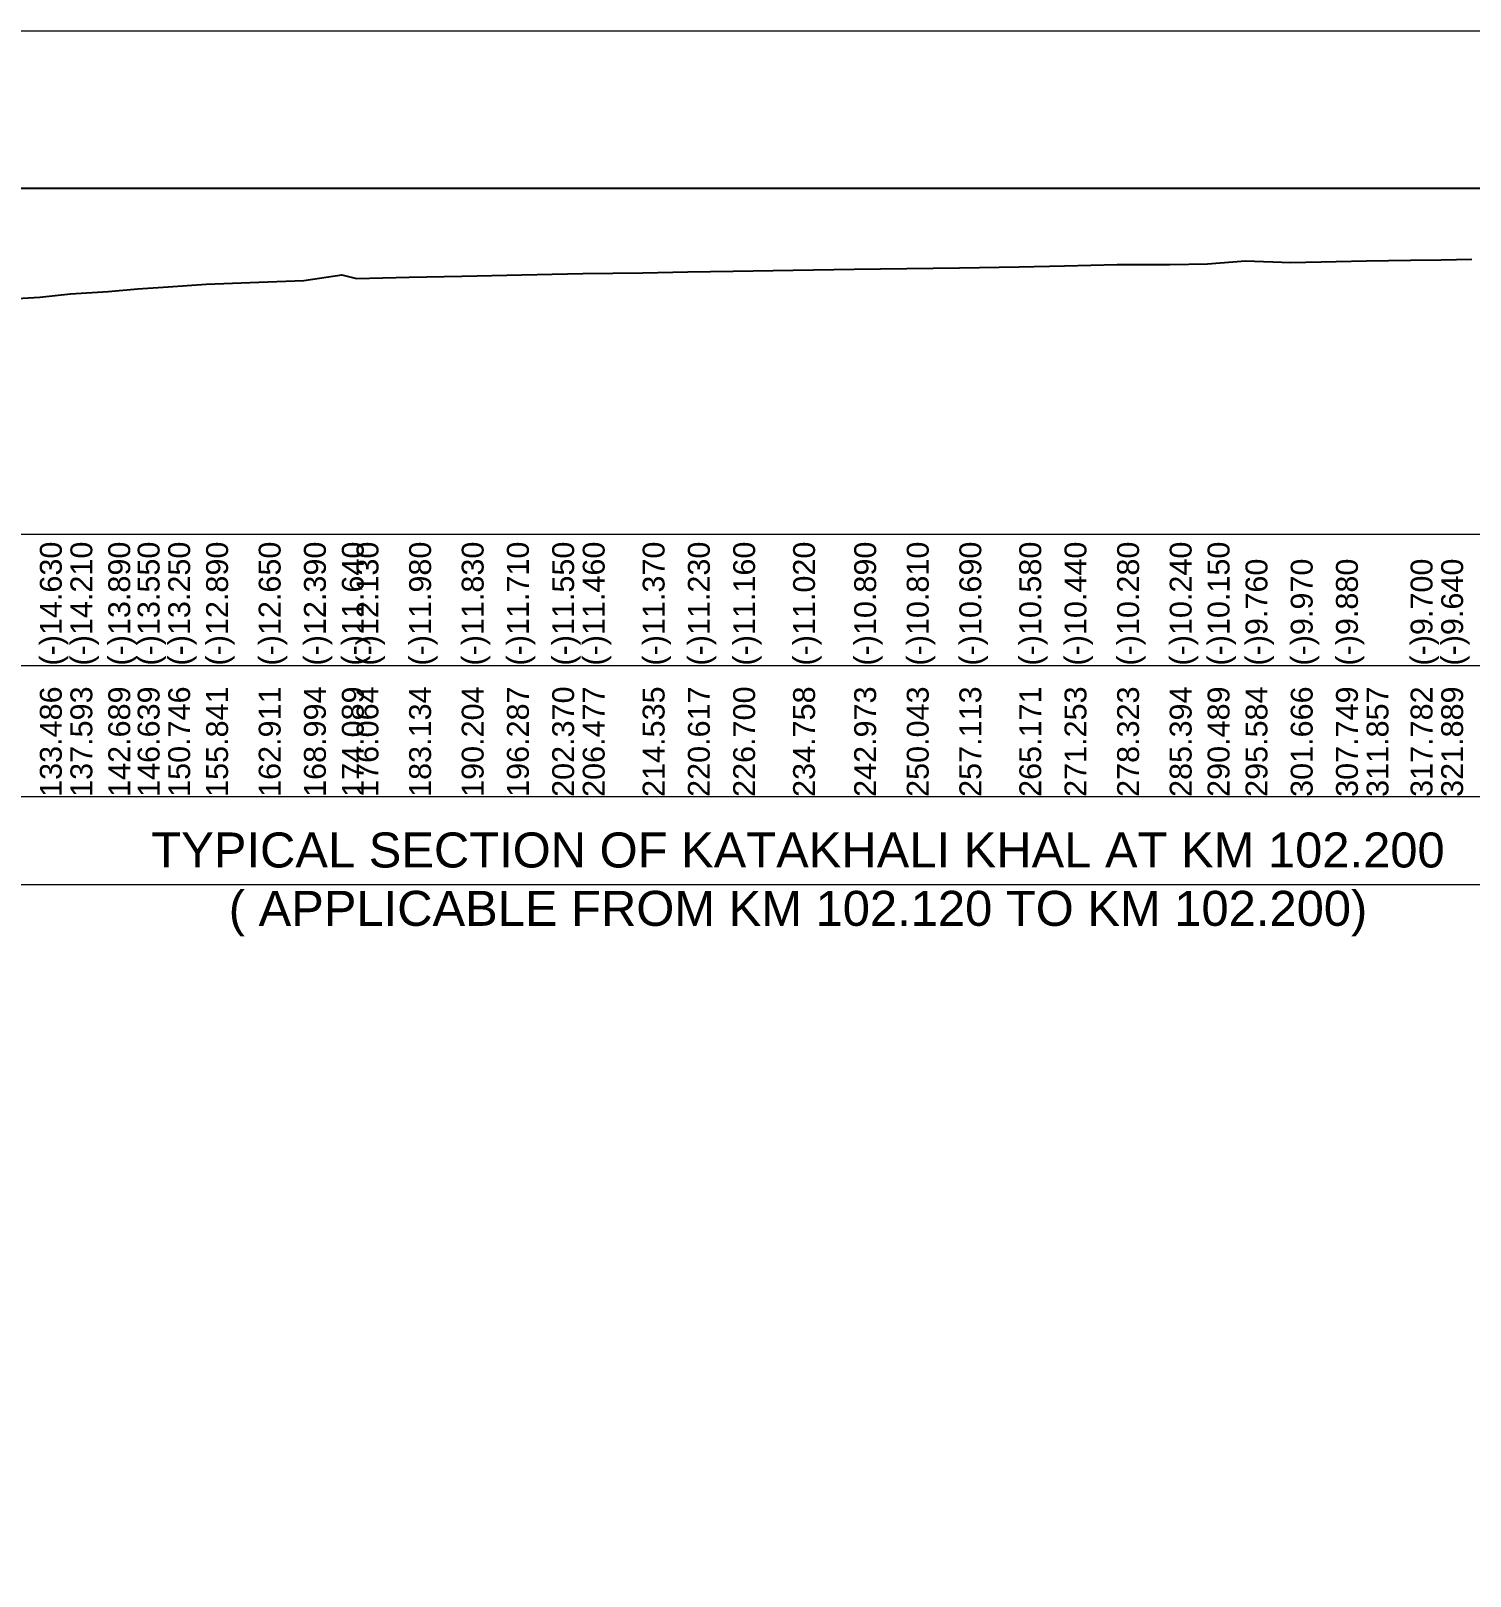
# Model space of a CAD drawing. Header units: inches. Extents: x 89000 to 845000, y -7071 to 31.
# Drawn here: x 598249 to 601538, y -3531 to 0 of the extents above; entities that cross this region are included whole.
import ezdxf

# ---------------------------------------------------------------- set-up
doc = ezdxf.new("R2010")
doc.units = ezdxf.units.IN
doc.header["$LTSCALE"] = 7
doc.header["$MEASUREMENT"] = 0
for name, color, linetype, lineweight in [('Cross section Data Border', 7, 'Continuous', 9), ('Cross Section Labels', 7, 'Continuous', 9), ('Existing_Bed_Level for Xsection', 7, 'Continuous', 25), ('Long Section Labels', 7, 'Continuous', 9)]:
    doc.layers.add(name, color=color, linetype=linetype, lineweight=lineweight)
doc.styles.get("Standard").update_dxf_attribs({"font": 'arial.ttf'})
doc.dimstyles.get("Standard").update_dxf_attribs({"dimtxt": 0.18, "dimasz": 0.18, "dimexe": 0.18, "dimexo": 0.0625, "dimgap": 0.09, "dimtad": 0, "dimtih": 1, "dimtoh": 1, "dimdec": 4, "dimzin": 0, "dimdsep": 46, "dimtxsty": 'Standard', "dimcen": 0.09, "dimadec": 0, "dimazin": 0, "dimtfac": 1, "dimtdec": 4, "dimtofl": 0, "dimtmove": 0, "dimatfit": 3, "dimfxl": 1, "dimtolj": 1, "dimtzin": 0, "dimarcsym": 0})

msp = doc.modelspace()

# ---------------------------------------------------------------- linework, layer by layer
at = {"layer": 'Cross section Data Border'}
msp.add_lwpolyline([(595100, -1150.33), (604104.19274, -1150.33), (604104.19274, -1750.33), (595100, -1750.33)], close=True, dxfattribs=at)
msp.add_lwpolyline([(595100, -1450.33), (604104.19274, -1450.33)], dxfattribs=at)
at = {"layer": 'Cross Section Labels'}
msp.add_lwpolyline([(595000, 0), (605000, 0), (605000, -7071), (595000, -7071)], close=True, dxfattribs=at)
msp.add_lwpolyline([(597842.09637, -1950.33), (600002.09637, -1950.33), (602162.09637, -1950.33)], dxfattribs=at)
at = {"layer": 'Existing_Bed_Level for Xsection'}
for points in [[(596000, -359.33), (604004.19274, -359.33)], [(598165.85966, -614.84), (598269.26205, -608.04), (598339.08561, -600.9), (598425.70613, -595.46), (598492.86103, -589.68), (598562.68206, -584.58), (598649.30067, -578.46), (598769.49124, -574.38), (598872.89608, -569.96), (598959.51696, -557.21), (598993.08763, -565.54), (599113.28046, -562.99), (599233.47442, -560.44), (599336.87804, -558.4), (599440.28185, -555.68), (599510.11174, -554.15), (599647.09001, -552.62), (599750.49434, -550.24), (599853.8988, -549.05), (599990.88099, -546.67), (600130.54422, -544.46), (600250.73302, -543.1), (600370.92288, -541.06), (600507.90106, -539.19), (600611.30547, -536.81), (600731.49805, -534.09), (600851.6914, -533.41), (600938.30661, -531.88), (601024.92417, -525.25), (601128.32907, -528.82), (601231.73406, -527.29), (601301.57151, -525.25), (601402.29056, -524.23), (601472.11664, -523.21), (601541.94946, -521.51)]]:
    msp.add_lwpolyline(points, dxfattribs=at)

# ---------------------------------------------------------------- texts
at = {"layer": 'Cross Section Labels', "insert": (600002.09637, -1950.33), "char_height": 80, "attachment_point": 5}
msp.add_mtext('TYPICAL SECTION OF KATAKHALI KHAL AT KM 102.200^J( APPLICABLE FROM KM 102.120 TO KM 102.200)', dxfattribs=at)
at = {"layer": 'Long Section Labels', "char_height": 50, "attachment_point": 1, "rotation": 90}
for s, insert in [('(-)14.630', (598269.26205, -1450.33)), ('(-)14.210', (598339.08561, -1450.33)), ('(-)13.890', (598425.70613, -1450.33)), ('(-)13.550', (598492.86103, -1450.33)), ('(-)13.250', (598562.68206, -1450.33)), ('(-)12.890', (598649.30067, -1450.33)), ('(-)12.650', (598769.49124, -1450.33)), ('(-)12.390', (598872.89608, -1450.33)), ('(-)11.640', (598959.51696, -1450.33)), ('(-)12.130', (598993.08763, -1450.33)), ('(-)11.980', (599113.28046, -1450.33)), ('(-)11.830', (599233.47442, -1450.33)), ('(-)11.710', (599336.87804, -1450.33)), ('(-)11.550', (599440.28185, -1450.33)), ('(-)11.460', (599510.11174, -1450.33)), ('(-)11.370', (599647.09001, -1450.33)), ('(-)11.230', (599750.49434, -1450.33)), ('(-)11.160', (599853.8988, -1450.33)), ('(-)11.020', (599990.88099, -1450.33)), ('(-)10.890', (600130.54422, -1450.33)), ('(-)10.810', (600250.73302, -1450.33)), ('(-)10.690', (600370.92288, -1450.33)), ('(-)10.580', (600507.90106, -1450.33)), ('(-)10.440', (600611.30547, -1450.33)), ('(-)10.280', (600731.49805, -1450.33)), ('(-)10.240', (600851.6914, -1450.33)), ('(-)10.150', (600938.30661, -1450.33)), ('(-)9.760', (601024.92417, -1450.33)), ('(-)9.760', (601024.92417, -1450.33)), ('(-)9.970', (601128.32907, -1450.33)), ('(-)9.880', (601231.73406, -1450.33)), ('(-)9.700', (601402.29056, -1450.33)), ('(-)9.640', (601472.11664, -1450.33)), ('133.486', (598269.26205, -1750.33)), ('137.593', (598339.08561, -1750.33)), ('142.689', (598425.70613, -1750.33)), ('146.639', (598492.86103, -1750.33)), ('150.746', (598562.68206, -1750.33)), ('155.841', (598649.30067, -1750.33)), ('162.911', (598769.49124, -1750.33)), ('168.994', (598872.89608, -1750.33)), ('174.089', (598959.51696, -1750.33)), ('176.064', (598993.08763, -1750.33)), ('183.134', (599113.28046, -1750.33)), ('190.204', (599233.47442, -1750.33)), ('196.287', (599336.87804, -1750.33)), ('202.370', (599440.28185, -1750.33)), ('206.477', (599510.11174, -1750.33)), ('214.535', (599647.09001, -1750.33)), ('220.617', (599750.49434, -1750.33)), ('226.700', (599853.8988, -1750.33)), ('234.758', (599990.88099, -1750.33)), ('242.973', (600130.54422, -1750.33)), ('250.043', (600250.73302, -1750.33)), ('257.113', (600370.92288, -1750.33)), ('265.171', (600507.90106, -1750.33)), ('271.253', (600611.30547, -1750.33)), ('278.323', (600731.49805, -1750.33)), ('285.394', (600851.6914, -1750.33)), ('290.489', (600938.30661, -1750.33)), ('295.584', (601024.92417, -1750.33)), ('301.666', (601128.32907, -1750.33)), ('307.749', (601231.73406, -1750.33)), ('311.857', (601301.57151, -1750.33)), ('317.782', (601402.29056, -1750.33)), ('321.889', (601472.11664, -1750.33))]:
    msp.add_mtext(s, dxfattribs=dict(at, insert=insert))

# ---------------------------------------------------------------- leaders
at = {"layer": 'Cross Section Labels', "annotation_type": 0, "has_hookline": 1, "hookline_direction": 0}
for points, text_width in [([(596538.63039, -423.02841), (596538.63039, -308.33), (596838.54039, -308.33)], 2510.77763), ([(596709.48136, -514.793), (596709.48136, -342.33), (597009.39136, -342.33)], 2345.7367)]:
    msp.add_leader(points, dimstyle='Standard', override={"dimasz": 72}, dxfattribs=dict(at, text_width=text_width))

doc.saveas('drawing.dxf')
